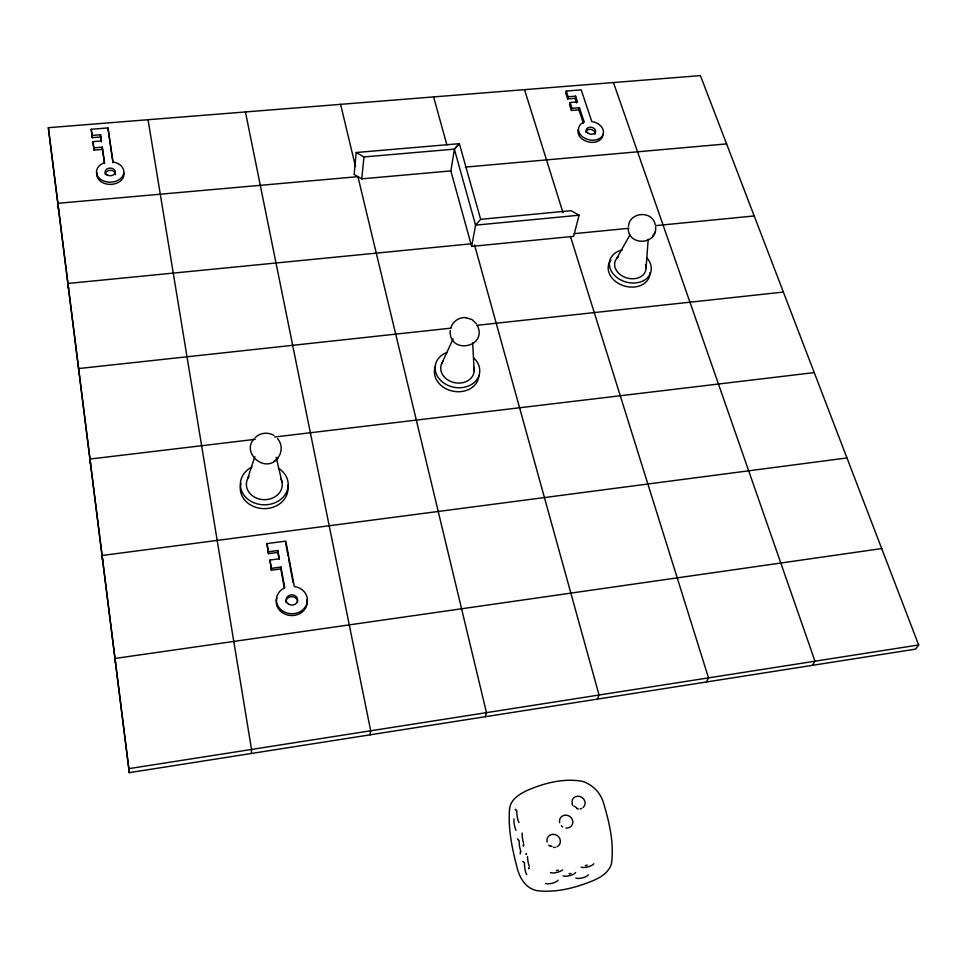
<?xml version="1.0" encoding="UTF-8"?>
<svg xmlns="http://www.w3.org/2000/svg" width="967" height="967" viewBox="0 0 967 967"><rect width="100%" height="100%" fill="white"/><g stroke="black" fill="none" stroke-linecap="round" stroke-linejoin="round"><path stroke-width="1.45" d="M251.372 753.474L251.541 749.449L148.048 119.715M280.938 567.061L280.829 568.898L271.34 570.179L271.449 568.342L280.938 567.061L284.769 587.876L282.098 589.314A15.52 13.731 1.6 0 0 281.735 610.358A15.52 13.731 1.6 0 0 305.221 607.131A15.52 13.731 1.6 0 0 297.353 587.211L294.306 586.558L285.797 541.109L266.977 543.599L268.367 553.656L277.795 552.399L277.904 550.537L268.451 551.794L268.367 553.656M277.904 550.537L279.415 558.781L269.95 560.05L271.34 570.179M520.524 851.516L520.234 853.813L520.56 853.269M523.546 843.816L523.244 846.137L523.86 845.206M646.065 267.835L648.216 239.236M356.219 152.52L363.967 156.944L454.405 149.123L459.361 143.66L356.219 152.52L354.127 174.459L361.755 178.847L450.888 170.905L454.405 149.123L459.361 143.66L480.659 219.328L475.571 225.154L471.642 246.404L573.649 236.335L579.088 215.206L571.11 210.685L480.659 219.328M361.755 178.847L363.967 156.944M655.65 227.172C657.197 244.965 628.55 246.271 628.26 228.792M628.465 226.483C629.203 211.906 652.35 210.093 655.167 224.501M369.998 734.847L370.699 730.786L245.437 111.942M579.463 107.7L578.943 109.863L571.437 110.48L571.944 108.316L579.463 107.7L584.273 122.18L582.243 123.099A12.656 9.259 13.6 0 0 583.717 137.604A12.656 9.259 13.6 0 0 602.26 136.033A12.656 9.259 13.6 0 0 594.306 122.084L591.804 121.552L581.191 89.846L566.275 91.055L565.78 93.231L567.653 98.948L575.123 98.344L575.631 96.168L568.149 96.785L567.653 98.948M575.631 96.168L577.541 101.922L570.047 102.538L569.539 104.702L571.437 110.48M528.913 867.762L528.683 868.692L528.997 868.136M485.277 716.728L486.486 712.643L357.935 176.659L57.851 203.312L58.455 208.787M247.6 478.762L254.841 456.617M597.364 699.117L599.044 695.019L474.555 244.953M450.936 327.487C452.967 321.213 459.603 316.705 466.239 317.708M441.52 363.991L453.16 338.825M706.381 681.989L708.509 677.879L570.603 236.951M652.568 236.577L653.668 234.558M653.837 234.268L654.985 232.165M616.716 258.407L629.94 234.921M812.449 665.332L815 661.198L613.441 82.546M276.477 459.265C282.279 454.224 282.751 444.312 277.553 438.631M253.934 438.849C240.964 453.583 265.901 474.06 277.819 458.08M918.65 644.965L915.689 649.111L129.264 772.657L48.35 127.68L700.41 75.607L918.65 644.965L128.865 768.656L129.264 772.657M274.084 461.368L275.148 460.425M255.252 437.616C259.954 432.575 268.113 431.911 273.927 435.392M585.398 865.658L587.283 865.078M556.412 870.566L558.358 870.143M569.055 873.866L570.977 873.443M881.699 548.567L115.025 658.454L115.472 662.818M846.971 457.947L102.091 555.481L102.575 560.147M255.252 439.32L89.979 459.047L90.499 463.967M274.616 437.011L814.25 372.597M451.202 328.115L78.605 368.56L79.161 373.697M476.707 325.347L783.379 292.058M471.183 243.793L67.92 283.464L68.5 288.795M574.156 233.663L628.961 228.272M655.626 225.649L754.212 215.943M579.088 215.206L475.571 225.154L454.357 149.123M465.345 167.11L726.592 143.902M92.965 141.617L93.847 147.842L102.284 147.141L104.545 162.746L102.115 163.737A13.671 10.214 -0.5 0 0 100.689 179.366A13.671 10.214 -0.5 0 0 121.54 177.602A13.671 10.214 -0.5 0 0 115.665 162.589L113.018 162.021L107.953 127.922L91.212 129.276L92.083 135.428L100.483 134.751L101.378 140.928L92.965 141.617L93.146 143.865L94.029 150.078L102.454 149.377L104.509 163.556M91.212 129.276L92.264 137.677L100.653 137L101.366 141.944M526.483 854.441L525.951 853.813L526.459 854.405M465.997 317.66L472.138 319.666L476.477 323.8M576.973 807.965L573.999 806.055M550.416 845.654L552.036 846.439M523.824 862.129L522.905 861.44L523.401 862.032M516.112 809.995L515.206 809.294L515.689 809.838M477.335 325.432C488.033 347.697 448.543 355.046 450.247 330.436M575.123 98.344L576.646 102.937M578.943 109.863L583.306 123.027M566.275 91.055L568.149 96.785M570.047 102.538L571.944 108.316M524.525 89.653L563.012 212.692M433.603 96.918L446.875 144.905M450.84 170.905L471.642 246.404M340.589 104.339L355.505 166.529M276.187 457.306L282.026 482.158M285.676 542.983L288.142 556.158M288.686 559.083L293.074 582.521M277.795 552.399L279.052 559.252M280.829 568.898L284.371 588.202M266.977 543.599L268.451 551.794M269.95 560.05L271.449 568.342M112.946 162.77L107.953 127.922M48.35 127.68L128.865 768.656M572.113 801.365L572.319 803.033M93.847 147.842L94.029 150.078M92.083 135.428L92.264 137.677M102.284 147.141L102.454 149.377M100.483 134.751L100.653 137M472.682 342.995L474.168 370.965M646.85 257.851A21.31 16.366 16.1 0 1 641.713 281.482A21.31 16.366 16.1 0 1 611.76 271.86A21.31 16.366 16.1 0 1 622.277 249.957M649.993 272.513A21.25 16.342 16.1 0 1 623.751 285.797A21.25 16.342 16.1 0 1 610.987 259.966M645.497 264.559A15.992 12.269 16.1 0 1 627.003 277.988A15.992 12.269 16.1 0 1 618.288 256.799M278.351 468.185A23.933 20.307 1.5 0 1 281.615 498.658A23.933 20.307 1.5 0 1 245.618 497.086A23.933 20.307 1.5 0 1 251.94 467.025M287.67 485.289A23.849 20.271 1.4 0 1 263.121 508.618A23.849 20.271 1.4 0 1 240.988 483.282M280.696 478.351A17.95 15.23 1.5 0 1 263.157 499.649A17.95 15.23 1.5 0 1 249.002 476.393M473.903 358.008A22.459 18.252 10.9 0 1 470.941 384.818A22.459 18.252 10.9 0 1 438.51 377.892A22.459 18.252 10.9 0 1 447.298 352.326M478.883 375.534A22.386 18.216 10.9 0 1 452.665 391.127A22.386 18.216 10.9 0 1 435.513 366.275M473.782 367.363A16.85 13.683 10.9 0 1 454.442 382.642A16.85 13.683 10.9 0 1 443.406 360.872M123.897 172.984A13.659 10.202 -0.5 0 1 110.033 184.395A13.659 10.202 -0.5 0 1 96.845 172.646M105.246 174.58A5.125 3.832 -0.5 0 1 110.456 170.325A5.125 3.832 -0.5 0 1 115.399 174.701M602.924 134.316A12.644 9.259 13.6 0 1 588.722 142.016A12.644 9.259 13.6 0 1 578.435 129.07M585.772 132.346A4.738 3.469 13.6 0 1 591.103 129.469A4.738 3.469 13.6 0 1 594.959 134.304M307.022 599.637A15.496 13.719 1.6 0 1 290.886 615.532A15.496 13.719 1.6 0 1 276.852 597.981M286.027 602.574A5.814 5.149 1.6 0 1 291.575 596.639A5.814 5.149 1.6 0 1 297.546 602.308M562.576 869.853A6.793 2.079 -14.3 0 1 556.363 872.536A6.793 2.079 -14.3 0 1 550.392 872.536M575.595 872.5A6.733 2.031 -14.4 0 1 569.781 875.582A6.733 2.031 -14.4 0 1 563.036 875.8M572.089 800.374A6.805 6.237 31.8 0 1 581.88 797.352A6.805 6.237 31.8 0 1 583.149 807.493M581.759 808.388A6.805 6.237 31.8 0 1 580.14 808.883M578.411 808.956A6.805 6.237 31.8 0 1 576.695 808.593M572.682 805.269A6.805 6.237 31.8 0 1 572.041 803.674M559.651 822.699A6.854 6.322 32.7 0 1 565.103 815.145A6.854 6.322 32.7 0 1 572.839 821.612A6.854 6.322 32.7 0 1 566.058 828.054M562.709 826.906A6.854 6.322 32.7 0 1 561.343 825.758M547.092 842.015A6.902 6.406 33.8 0 1 551.468 834.533A6.902 6.406 33.8 0 1 559.82 838.631A6.902 6.406 33.8 0 1 556.919 846.826M555.276 847.346A6.902 6.406 33.8 0 1 553.523 847.418M550.163 846.258A6.902 6.406 33.8 0 1 548.785 845.098M593.774 863.749A6.769 2.055 -14.6 0 1 587.876 866.867A6.769 2.055 -14.6 0 1 581.131 867.073M588.347 874.76A6.672 2.007 -14.5 0 1 582.545 877.806A6.672 2.007 -14.5 0 1 575.897 878.036M558.08 880.175A6.696 2.019 -14.2 0 1 552.326 883.222A6.696 2.019 -14.2 0 1 545.569 883.463M519.001 822.579A6.842 1.39 80.5 0 1 516.874 810.987M523.425 842.523A6.902 1.414 80.4 0 1 522.204 833.034M516.064 830.399A6.781 1.366 80.5 0 1 513.961 818.904M520.887 851.48A6.842 1.378 80.4 0 1 519.231 840.794M526.713 874.712A6.902 1.39 80.2 0 1 524.561 862.987M529.312 866.263A6.974 1.426 80.2 0 1 527.535 856.605M509.524 809.149C508.013 828.731 512.027 848.252 516.958 867.097C519.436 877.71 525.54 888.468 537.132 890.667C556.243 892.976 575.631 887.815 593.218 880.586C601.196 877.057 609.15 872.331 611.543 863.301C614.13 843.284 609.536 823.171 603.843 804.097C601.111 793.278 593.17 784.986 582.678 781.384C563.628 777.831 543.817 783.137 526.362 790.801C518.663 794.62 510.503 799.697 509.524 809.149M518.481 839.888L517.575 839.199L518.481 839.888M106.974 174.93A5.125 3.832 -0.5 0 0 115.254 172.489A5.125 3.832 -0.5 0 0 108.316 168.367A5.125 3.832 -0.5 0 0 106.974 174.93M587.658 132.842A4.75 3.469 13.6 0 0 595.503 132.153A4.75 3.469 13.6 0 0 589.81 127.197A4.75 3.469 13.6 0 0 587.658 132.842M288.517 604.145A5.826 5.149 1.6 0 0 297.691 600.507A5.826 5.149 1.6 0 0 289.496 595.273A5.826 5.149 1.6 0 0 288.517 604.145"/></g></svg>
